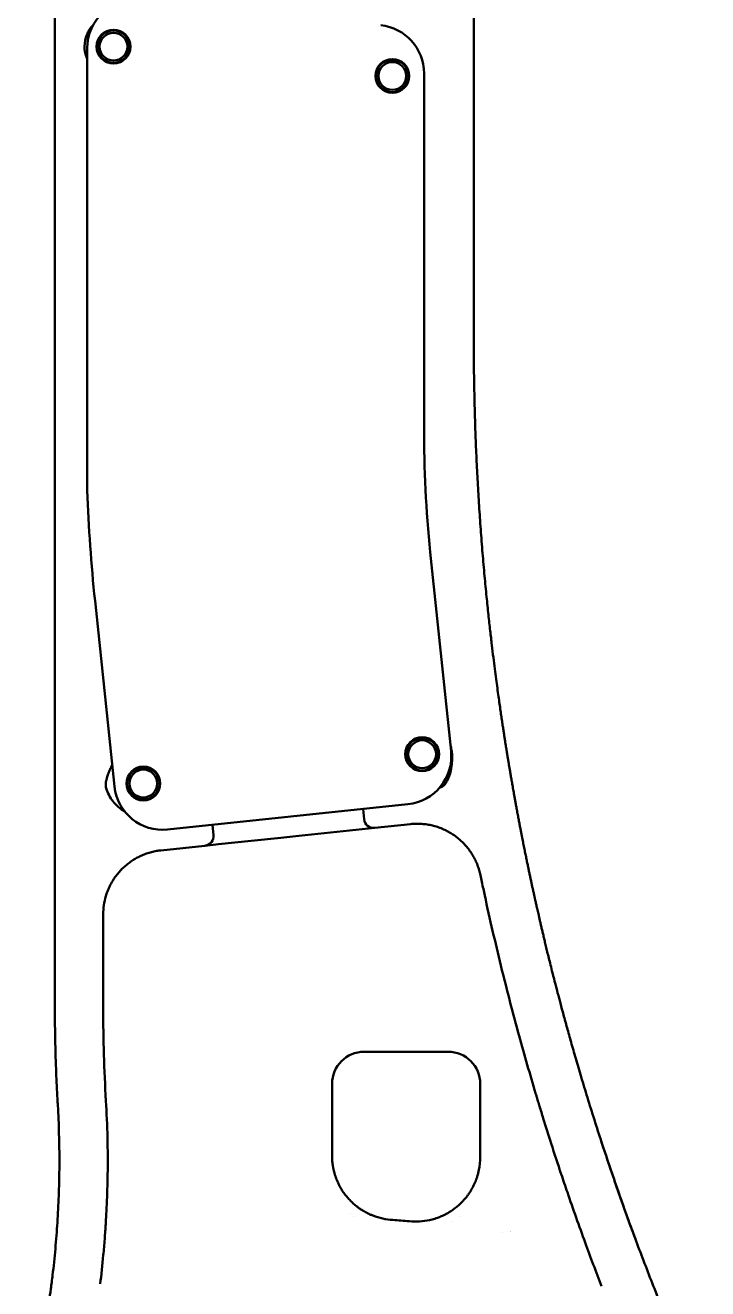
# Model space of a CAD drawing. Header units: millimetres. Extents: x 0 to 8400, y 0 to 5940.
# Drawn here: x 3640.1 to 3851.9, y 2755.7 to 3147.7 of the extents above; entities that cross this region are included whole.
import ezdxf

# ---------------------------------------------------------------- set-up
doc = ezdxf.new("R2010")
doc.units = ezdxf.units.MM
doc.header["$LTSCALE"] = 20
doc.layers.add('可見 (ISO)', color=7, linetype='Continuous', lineweight=50)

msp = doc.modelspace()

# ---------------------------------------------------------------- linework, layer by layer
at = {"layer": '可見 (ISO)'}
for p, q in [((3649.28, 3130.43), (3649.28, 3155.72)), ((3659.32, 3140.65), (3659.32, 3003.36)), ((3763.84, 3132.82), (3763.84, 3023.02)), ((3649.28, 3105.98), (3649.28, 3130.16)), ((3765.72, 2984.3), (3772.21, 2922.53)), ((3661.73, 2969.15), (3667.79, 2911.55)), ((3649.28, 2931.5), (3649.28, 2950.54)), ((3649.28, 2878.44), (3649.28, 2913.27)), ((3758.86, 2906.04), (3684.27, 2898.2)), ((3745.25, 2901.41), (3744.92, 2904.57)), ((3698.18, 2899.66), (3698.51, 2896.49)), ((3724.97, 2896.26), (3748.55, 2898.74)), ((3759.67, 2899.91), (3748.55, 2898.74)), ((3695.84, 2893.2), (3682.19, 2891.76)), ((3695.84, 2893.2), (3700.05, 2893.64)), ((3710.15, 2894.7), (3700.05, 2893.64)), ((3710.15, 2894.7), (3719.35, 2895.67)), ((3724.97, 2896.26), (3719.35, 2895.67)), ((3649.28, 2842.65), (3649.28, 2878.44)), ((3664.28, 2842.65), (3664.28, 2871.87)), ((3745.28, 2829.28), (3771.28, 2829.28)), ((3735.28, 2797.05), (3735.28, 2819.28)), ((3781.28, 2819.28), (3781.28, 2796.58))]:
    msp.add_line(p, q, dxfattribs=at)
for centre, radius in [((3667.47, 3141.11), 5.25), ((3667.47, 3141.11), 5), ((3667.47, 3141.11), 4.31), ((3754, 3132.02), 5.25), ((3754, 3132.02), 5), ((3754, 3132.02), 4.31), ((3763.26, 2921.58), 5.25), ((3763.26, 2921.58), 5), ((3763.26, 2921.58), 4.31), ((3676.74, 2912.49), 5.25), ((3676.74, 2912.49), 5), ((3676.74, 2912.49), 4.31)]:
    msp.add_circle(centre, radius, dxfattribs=at)
for centre, radius, start, end in [((3674.32, 3140.65), 15, 84, 180), ((3748.84, 3132.82), 15, 0, 84), ((3667.47, 3141.11), 9, 180.5631, 199.2701), ((4163.84, 3023.02), 400, 180, 185.5554), ((4158.99, 3021.42), 500, 182.0699, 186), ((3757.29, 2920.96), 15, 276, 6), ((3682.7, 2913.12), 15, 186, 276), ((3763.28, 2923.75), 13.69, 293.0725, 297.4686), ((3748.23, 2901.72), 3, 186, 231), ((3748.23, 2901.72), 3, 231, 276), ((3695.52, 2896.18), 3, 276, 321), ((3695.52, 2896.18), 3, 321, 6), ((3745.28, 2819.28), 10, 90, 180), ((3771.28, 2819.28), 10, 0, 90), ((3755.28, 2797.05), 20, 180, 185.2732), ((3761.28, 2796.58), 20, 348.6222, 0), ((3746.63, 2669.97), 109.29, 92.90793535411002, 92.90794340859476), ((3747.94, 2642.65), 135.65, 92.57606872842692, 92.57607316476488), ((3755.28, 2797.05), 20, 248.6495, 266.7242), ((3747.28, 2657.28), 120, 84.2608, 86.7242), ((3761.28, 2796.58), 20, 264.2608, 282.3355), ((3746.84, 2655.19), 124.14, 78.07692843369297, 78.07693582758957), ((3746.97, 2655.93), 125.39, 77.16388015857812, 77.16390663932809), ((3746.9, 2656.21), 124.13, 70.57048779385396, 70.57051864805676), ((3747.35, 2657.46), 123.81, 69.58308179102224, 69.58311339218265)]:
    msp.add_arc(centre, radius, start, end, dxfattribs=at)
for centre, major_axis, ratio, start_param, end_param in [((3670.84, 3142.97), (11.47, 5.74), 0.806992, 2.758137, 2.766449), ((3667.01, 3136.84), (-17.52, -7.5), 0.366672, 6.127535, 6.127541), ((3756.17, 3134.19), (23.1, -3.85), 0.154048, 0.025664, 0.025667), ((3684.28, 2871.87), (2.5, 19.84), 0.999991, 1.407704, 1.696312), ((4171.31, 2843.3), (506.82, 14.92), 0.978023, 3.112804, 3.170491), ((3305.38, 2795.49), (345.29, 0.04), 0.932017, 6.283074, 6.338053)]:
    msp.add_ellipse(centre, major_axis=major_axis, ratio=ratio, start_param=start_param, end_param=end_param, dxfattribs=at)
for points, knots in [([(3779.28, 3175.84), (3779.28, 3175.7), (3779.28, 3175.57), (3779.28, 3175.43), (3779.28, 3175.29), (3779.28, 3175.15), (3779.28, 3175.01), (3779.28, 3174.87), (3779.28, 3174.73), (3779.28, 3174.58), (3779.28, 3174.46), (3779.28, 3174.34), (3779.28, 3174.22), (3779.28, 3174.19), (3779.28, 3174.17), (3779.28, 3174.14), (3779.28, 3173.99), (3779.28, 3173.84), (3779.28, 3173.69), (3779.28, 3173.54), (3779.28, 3173.39), (3779.28, 3173.23), (3779.28, 3173.08), (3779.28, 3172.92), (3779.28, 3172.76), (3779.28, 3172.69), (3779.28, 3172.62), (3779.28, 3172.54), (3779.28, 3172.52), (3779.28, 3172.51), (3779.28, 3172.49), (3779.28, 3172.42), (3779.28, 3172.35), (3779.28, 3172.28), (3779.28, 3172.11), (3779.28, 3171.95), (3779.28, 3171.78), (3779.28, 3171.61), (3779.28, 3171.45), (3779.28, 3171.28), (3779.28, 3171.1), (3779.28, 3170.93), (3779.28, 3170.76), (3779.28, 3170.58), (3779.28, 3170.4), (3779.28, 3170.23), (3779.28, 3170.05), (3779.28, 3169.87), (3779.28, 3169.68), (3779.28, 3169.5), (3779.28, 3169.31), (3779.28, 3169.13), (3779.28, 3168.94), (3779.28, 3168.75), (3779.28, 3168.56), (3779.28, 3168.55), (3779.28, 3168.53), (3779.28, 3168.52), (3779.28, 3168.51), (3779.28, 3168.5), (3779.28, 3168.48), (3779.28, 3168.32), (3779.28, 3168.15), (3779.28, 3167.98), (3779.28, 3167.78), (3779.28, 3167.58), (3779.28, 3167.38), (3779.28, 3167.18), (3779.28, 3166.97), (3779.28, 3166.77), (3779.28, 3166.56), (3779.28, 3166.35), (3779.28, 3166.14), (3779.28, 3165.93), (3779.28, 3165.72), (3779.28, 3165.5), (3779.28, 3165.28), (3779.28, 3165.06), (3779.28, 3164.84), (3779.28, 3164.62), (3779.28, 3164.39), (3779.28, 3164.16), (3779.28, 3163.93), (3779.28, 3163.7), (3779.28, 3163.47), (3779.28, 3163.23), (3779.28, 3162.99), (3779.28, 3162.75), (3779.28, 3162.51), (3779.28, 3162.26), (3779.28, 3162.01), (3779.28, 3161.76), (3779.28, 3161.51), (3779.28, 3161.25), (3779.28, 3160.99), (3779.28, 3160.73), (3779.28, 3160.47), (3779.28, 3160.2), (3779.28, 3159.93), (3779.28, 3159.66), (3779.28, 3159.38), (3779.28, 3159.1), (3779.28, 3158.82), (3779.28, 3158.53), (3779.28, 3158.24), (3779.28, 3157.94), (3779.28, 3157.87), (3779.28, 3157.8), (3779.28, 3157.73), (3779.28, 3157.72), (3779.28, 3157.72), (3779.28, 3157.71), (3779.28, 3157.48), (3779.28, 3157.26), (3779.28, 3157.03), (3779.28, 3156.71), (3779.28, 3156.4), (3779.28, 3156.08), (3779.28, 3155.74), (3779.28, 3155.41), (3779.28, 3155.07), (3779.28, 3154.78), (3779.28, 3154.48), (3779.28, 3154.18), (3779.28, 3154.15), (3779.28, 3154.11), (3779.28, 3154.07), (3779.28, 3154.05), (3779.28, 3154.02), (3779.28, 3154), (3779.28, 3153.63), (3779.28, 3153.25), (3779.28, 3152.86), (3779.28, 3152.45), (3779.28, 3152.04), (3779.28, 3151.62), (3779.28, 3151.16), (3779.28, 3150.7), (3779.28, 3150.23), (3779.28, 3150.14), (3779.28, 3150.05), (3779.28, 3149.95), (3779.28, 3149.94), (3779.28, 3149.93), (3779.28, 3149.92), (3779.28, 3149.53), (3779.28, 3149.11), (3779.28, 3148.68), (3779.28, 3148.18), (3779.28, 3147.67), (3779.28, 3147.12), (3779.28, 3146.68), (3779.28, 3146.21), (3779.28, 3145.73), (3779.28, 3145.71), (3779.28, 3145.7), (3779.28, 3145.68), (3779.28, 3145.67), (3779.28, 3145.67), (3779.28, 3145.66), (3779.28, 3145.46), (3779.28, 3145.08), (3779.28, 3144.5), (3779.28, 3144.28), (3779.28, 3144.03), (3779.28, 3143.75), (3779.28, 3143.75), (3779.28, 3143.74), (3779.28, 3143.74), (3779.28, 3143.62), (3779.28, 3143.51), (3779.28, 3143.39), (3779.28, 3143.02), (3779.28, 3142.68), (3779.28, 3142.38), (3779.28, 3142.21), (3779.28, 3142.06), (3779.28, 3141.91), (3779.28, 3141.91), (3779.28, 3141.91), (3779.28, 3141.9), (3779.28, 3141.75), (3779.28, 3141.59), (3779.28, 3141.44), (3779.28, 3141.14), (3779.28, 3140.85), (3779.28, 3140.57), (3779.28, 3140.28), (3779.28, 3140.01), (3779.28, 3139.74), (3779.28, 3139.47), (3779.28, 3139.21), (3779.28, 3138.96), (3779.28, 3138.81), (3779.28, 3138.67), (3779.28, 3138.53), (3779.28, 3138.52), (3779.28, 3138.5), (3779.28, 3138.49), (3779.28, 3138.4), (3779.28, 3138.31), (3779.28, 3138.22), (3779.28, 3137.98), (3779.28, 3137.74), (3779.28, 3137.51), (3779.28, 3137.28), (3779.28, 3137.05), (3779.28, 3136.83), (3779.28, 3136.6), (3779.28, 3136.38), (3779.28, 3136.17), (3779.28, 3136.04), (3779.28, 3135.92), (3779.28, 3135.8), (3779.28, 3135.71), (3779.28, 3135.62), (3779.28, 3135.53), (3779.28, 3135.5), (3779.28, 3135.47), (3779.28, 3135.44), (3779.28, 3135.26), (3779.28, 3135.09), (3779.28, 3134.91), (3779.28, 3134.71), (3779.28, 3134.51), (3779.28, 3134.31), (3779.28, 3134.11), (3779.28, 3133.91), (3779.28, 3133.72), (3779.28, 3133.53), (3779.28, 3133.34), (3779.28, 3133.15), (3779.28, 3133.05), (3779.28, 3132.95), (3779.28, 3132.85), (3779.28, 3132.82), (3779.28, 3132.79), (3779.28, 3132.77), (3779.28, 3132.71), (3779.28, 3132.64), (3779.28, 3132.58), (3779.28, 3132.4), (3779.28, 3132.21), (3779.28, 3132.03), (3779.28, 3131.85), (3779.28, 3131.67), (3779.28, 3131.49), (3779.28, 3131.31), (3779.28, 3131.13), (3779.28, 3130.96), (3779.28, 3130.78), (3779.28, 3130.61), (3779.28, 3130.43)], [0, 0, 0, 0, 0.0161131, 0.0161131, 0.0161131, 0.032359, 0.032359, 0.032359, 0.0487282, 0.0487282, 0.0487282, 0.0625, 0.0625, 0.0625, 0.0652207, 0.0652207, 0.0652207, 0.0818337, 0.0818337, 0.0818337, 0.0985664, 0.0985664, 0.0985664, 0.1154179, 0.1154179, 0.1154179, 0.1230469, 0.1230469, 0.1230469, 0.125, 0.125, 0.125, 0.1319241, 0.1319241, 0.1319241, 0.1479742, 0.1479742, 0.1479742, 0.1641852, 0.1641852, 0.1641852, 0.1805595, 0.1805595, 0.1805595, 0.1970999, 0.1970999, 0.1970999, 0.2138093, 0.2138093, 0.2138093, 0.2306914, 0.2306914, 0.2306914, 0.2477505, 0.2477505, 0.2477505, 0.2490234, 0.2490234, 0.2490234, 0.25, 0.25, 0.25, 0.2628264, 0.2628264, 0.2628264, 0.2777587, 0.2777587, 0.2777587, 0.2928837, 0.2928837, 0.2928837, 0.3082119, 0.3082119, 0.3082119, 0.3237552, 0.3237552, 0.3237552, 0.3395268, 0.3395268, 0.3395268, 0.3555411, 0.3555411, 0.3555411, 0.3718148, 0.3718148, 0.3718148, 0.3883663, 0.3883663, 0.3883663, 0.4052173, 0.4052173, 0.4052173, 0.4223925, 0.4223925, 0.4223925, 0.4399215, 0.4399215, 0.4399215, 0.4578395, 0.4578395, 0.4578395, 0.4761894, 0.4761894, 0.4761894, 0.4950247, 0.4950247, 0.4950247, 0.4995117, 0.4995117, 0.4995117, 0.5, 0.5, 0.5, 0.5120028, 0.5120028, 0.5120028, 0.5285985, 0.5285985, 0.5285985, 0.5457337, 0.5457337, 0.5457337, 0.5605469, 0.5605469, 0.5605469, 0.5625, 0.5625, 0.5625, 0.5635193, 0.5635193, 0.5635193, 0.5815054, 0.5815054, 0.5815054, 0.6003677, 0.6003677, 0.6003677, 0.6206206, 0.6206206, 0.6206206, 0.6245117, 0.6245117, 0.6245117, 0.625, 0.625, 0.625, 0.6451854, 0.6451854, 0.6451854, 0.6680031, 0.6680031, 0.6680031, 0.6867085, 0.6867085, 0.6867085, 0.687439, 0.687439, 0.687439, 0.6877916, 0.6877916, 0.6877916, 0.7100092, 0.7100092, 0.7100092, 0.7186279, 0.7186279, 0.7186279, 0.71875, 0.71875, 0.71875, 0.7238188, 0.7238188, 0.7238188, 0.7405856, 0.7405856, 0.7405856, 0.7497559, 0.7497559, 0.7497559, 0.75, 0.75, 0.75, 0.7574289, 0.7574289, 0.7574289, 0.7722587, 0.7722587, 0.7722587, 0.7872157, 0.7872157, 0.7872157, 0.8024986, 0.8024986, 0.8024986, 0.8115234, 0.8115234, 0.8115234, 0.8125, 0.8125, 0.8125, 0.8176281, 0.8176281, 0.8176281, 0.8316096, 0.8316096, 0.8316096, 0.8454702, 0.8454702, 0.8454702, 0.8592729, 0.8592729, 0.8592729, 0.8671875, 0.8671875, 0.8671875, 0.8730635, 0.8730635, 0.8730635, 0.875, 0.875, 0.875, 0.8870214, 0.8870214, 0.8870214, 0.9008663, 0.9008663, 0.9008663, 0.9146189, 0.9146189, 0.9146189, 0.9283109, 0.9283109, 0.9283109, 0.9355469, 0.9355469, 0.9355469, 0.9375, 0.9375, 0.9375, 0.9422868, 0.9422868, 0.9422868, 0.9568349, 0.9568349, 0.9568349, 0.9712923, 0.9712923, 0.9712923, 0.9856765, 0.9856765, 0.9856765, 1, 1, 1, 1]), ([(3661.07, 3147.69), (3660.65, 3147.28), (3660.28, 3146.82), (3659.66, 3145.84), (3659.4, 3145.32), (3658.76, 3143.71), (3658.47, 3142.44), (3658.47, 3141.11)], [0.000001, 0.000001, 0.000001, 0.000001, 0.1782935, 0.1782935, 0.3493188, 0.3493188, 0.6992831, 0.6992831, 0.6992831, 0.6992831]), ([(3779.28, 3130.38), (3779.28, 3130.26), (3779.28, 3130.13), (3779.28, 3129.97), (3779.28, 3129.93), (3779.28, 3129.85), (3779.28, 3129.83), (3779.28, 3129.8)], [0.00309888, 0.00309888, 0.00309888, 0.00309888, 0.0242703, 0.0242703, 0.03125, 0.03125, 0.03608895, 0.03608895, 0.03608895, 0.03608895]), ([(3779.28, 3129.8), (3779.28, 3127.99), (3779.28, 3126.16), (3779.28, 3121.13), (3779.28, 3117.92), (3779.28, 3105.08), (3779.28, 3095.45), (3779.28, 3073.86), (3779.28, 3061.91), (3779.28, 3049.96)], [0, 0, 0, 0, 0.545647, 0.545647, 1.508787, 1.508787, 4.398208, 4.398208, 7.984072, 7.984072, 7.984072, 7.984072]), ([(3649.28, 2950.54), (3649.28, 2967.44), (3649.28, 2984.34), (3649.28, 3036.15), (3649.28, 3071.07), (3649.28, 3105.98)], [0, 0, 0, 0, 5.070628, 5.070628, 15.544407, 15.544407, 15.544407, 15.544407]), ([(3790.42, 2916.92), (3790.39, 2917.09), (3790.33, 2917.43), (3790.24, 2917.96), (3790.15, 2918.5), (3790.06, 2919.05), (3789.97, 2919.62), (3789.87, 2920.21), (3789.77, 2920.82), (3789.67, 2921.45), (3789.56, 2922.12), (3789.45, 2922.82), (3789.33, 2923.56), (3789.2, 2924.35), (3789.06, 2925.22), (3788.91, 2926.17), (3788.75, 2927.25), (3788.56, 2928.48), (3788.34, 2929.89), (3788.1, 2931.47), (3787.84, 2933.21), (3787.56, 2935.14), (3787.26, 2937.25), (3786.93, 2939.58), (3786.58, 2942.15), (3786.19, 2945), (3785.78, 2948.16), (3785.34, 2951.68), (3784.86, 2955.62), (3784.34, 2960.04), (3783.79, 2965.03), (3783.21, 2970.7), (3782.59, 2977.1), (3781.99, 2984.06), (3781.42, 2991.32), (3780.92, 2998.64), (3780.48, 3005.96), (3780.11, 3013.29), (3779.81, 3020.62), (3779.57, 3027.95), (3779.4, 3035.29), (3779.3, 3042.62), (3779.28, 3047.51), (3779.28, 3049.96)], [0, 0, 0, 0, 0.0042697, 0.0085824, 0.0129456, 0.0173745, 0.0218898, 0.0265118, 0.0312652, 0.036179, 0.0412883, 0.0466369, 0.0522812, 0.0582974, 0.064793, 0.0719349, 0.080001, 0.0892738, 0.0998846, 0.1118357, 0.1250108, 0.1394665, 0.1553525, 0.1728446, 0.1921474, 0.2135004, 0.2371871, 0.263546, 0.292987, 0.3260087, 0.3632349, 0.4053993, 0.4536666, 0.5071509, 0.5619106, 0.6166719, 0.6714331, 0.7261943, 0.7809555, 0.8357167, 0.8904779, 0.9452393, 1, 1, 1, 1]), ([(3772.56, 2921.26), (3772.54, 2921.54), (3772.52, 2921.81), (3772.46, 2922.35), (3772.43, 2922.6), (3772.34, 2923.11), (3772.28, 2923.37), (3772.16, 2923.88), (3772.09, 2924.13), (3772.01, 2924.39)], [0.000001, 0.000001, 0.000001, 0.000001, 0.0830458, 0.0830458, 0.1608147, 0.1608147, 0.2388426, 0.2388426, 0.3183216, 0.3183216, 0.3183216, 0.3183216]), ([(3772.14, 2916.6), (3772.3, 2917.36), (3772.43, 2918.15), (3772.57, 2919.7), (3772.6, 2920.48), (3772.56, 2921.26)], [0.000001, 0.000001, 0.000001, 0.000001, 0.2329317, 0.2329317, 0.4653164, 0.4653164, 0.4653164, 0.4653164]), ([(3667.08, 2918.31), (3666.95, 2918.07), (3666.83, 2917.84), (3666.61, 2917.38), (3666.5, 2917.15), (3666.28, 2916.64), (3666.15, 2916.34), (3665.88, 2915.65), (3665.74, 2915.24), (3665.49, 2914.46), (3665.37, 2914.08), (3665.27, 2913.69)], [0.000001, 0.000001, 0.000001, 0.000001, 0.0792719, 0.0792719, 0.1533004, 0.1533004, 0.2476489, 0.2476489, 0.376005, 0.376005, 0.4946672, 0.4946672, 0.4946672, 0.4946672]), ([(3769.6, 2911.6), (3769.67, 2911.64), (3769.74, 2911.69), (3769.89, 2911.79), (3769.96, 2911.85), (3770.42, 2912.28), (3770.76, 2912.86), (3771.43, 2914.16), (3771.84, 2915.26), (3772.14, 2916.6)], [0.000001, 0.000001, 0.000001, 0.000001, 0.0256125, 0.0256125, 0.0540237, 0.0540237, 0.2150942, 0.2150942, 0.4929189, 0.4929189, 0.4929189, 0.4929189]), ([(3797.72, 2879.17), (3797.69, 2879.34), (3797.61, 2879.67), (3797.5, 2880.17), (3797.39, 2880.69), (3797.28, 2881.22), (3797.16, 2881.76), (3797.04, 2882.31), (3796.92, 2882.88), (3796.8, 2883.46), (3796.67, 2884.05), (3796.54, 2884.66), (3796.41, 2885.28), (3796.28, 2885.92), (3796.14, 2886.57), (3796, 2887.25), (3795.86, 2887.94), (3795.71, 2888.65), (3795.56, 2889.39), (3795.4, 2890.15), (3795.24, 2890.93), (3795.08, 2891.74), (3794.91, 2892.58), (3794.74, 2893.46), (3794.55, 2894.38), (3794.36, 2895.34), (3794.16, 2896.36), (3793.95, 2897.44), (3793.73, 2898.6), (3793.49, 2899.86), (3793.22, 2901.27), (3792.93, 2902.8), (3792.64, 2904.34), (3792.38, 2905.78), (3792.15, 2907.05), (3791.94, 2908.19), (3791.76, 2909.23), (3791.58, 2910.18), (3791.43, 2911.08), (3791.28, 2911.92), (3791.14, 2912.73), (3791.01, 2913.49), (3790.88, 2914.22), (3790.76, 2914.93), (3790.64, 2915.61), (3790.53, 2916.27), (3790.46, 2916.7), (3790.42, 2916.92)], [0, 0, 0, 0, 0.011879, 0.02398, 0.036314, 0.048898, 0.061749, 0.074886, 0.088327, 0.102093, 0.11621, 0.130701, 0.145594, 0.160921, 0.176714, 0.193012, 0.209856, 0.227293, 0.245375, 0.264163, 0.283726, 0.304147, 0.32552, 0.347963, 0.371618, 0.396666, 0.423343, 0.45197, 0.483001, 0.51716, 0.555517, 0.599357, 0.644712, 0.685539, 0.721282, 0.753552, 0.783041, 0.810337, 0.835835, 0.859832, 0.882549, 0.904172, 0.924844, 0.944668, 0.963744, 0.982165, 1, 1, 1, 1]), ([(3665.27, 2913.69), (3665.21, 2913.45), (3665.15, 2913.19), (3665.07, 2912.73), (3665.04, 2912.51), (3665.04, 2912.29)], [0.000001, 0.000001, 0.000001, 0.000001, 0.0757044, 0.0757044, 0.1405275, 0.1405275, 0.1405275, 0.1405275]), ([(3665.04, 2912.29), (3665.03, 2912.08), (3665.04, 2911.88), (3665.09, 2911.45), (3665.14, 2911.23), (3665.2, 2911.02)], [0.000001, 0.000001, 0.000001, 0.000001, 0.0632993, 0.0632993, 0.1303135, 0.1303135, 0.1303135, 0.1303135]), ([(3665.2, 2911.02), (3665.64, 2909.53), (3666.37, 2908.14), (3668.31, 2905.71), (3669.5, 2904.69), (3670.85, 2903.93)], [0.0000019, 0.0000019, 0.0000019, 0.0000019, 0.4657521, 0.4657521, 0.9314707, 0.9314707, 0.9314707, 0.9314707]), ([(3759.67, 2899.91), (3760.15, 2899.96), (3761.19, 2900.03), (3762.77, 2900.01), (3764.41, 2899.86), (3766.03, 2899.58), (3767.62, 2899.16), (3769.17, 2898.61), (3770.67, 2897.94), (3772.12, 2897.15), (3773.49, 2896.24), (3774.79, 2895.22), (3776, 2894.09), (3777.11, 2892.87), (3778.12, 2891.55), (3779.02, 2890.16), (3779.8, 2888.7), (3780.46, 2887.16), (3780.98, 2885.62), (3781.23, 2884.59), (3781.34, 2884.09)], [0, 0, 0, 0, 0.049142, 0.103979, 0.159, 0.214086, 0.269154, 0.32427, 0.379521, 0.43491, 0.490428, 0.546134, 0.602092, 0.658301, 0.714789, 0.771651, 0.829, 0.886965, 0.945673, 1, 1, 1, 1]), ([(3665.11, 2877.56), (3665.24, 2878.03), (3665.57, 2878.99), (3666.18, 2880.43), (3666.93, 2881.86), (3667.78, 2883.22), (3668.74, 2884.5), (3669.8, 2885.7), (3670.94, 2886.8), (3672.17, 2887.81), (3673.47, 2888.72), (3674.83, 2889.52), (3676.26, 2890.22), (3677.74, 2890.79), (3679.25, 2891.25), (3680.74, 2891.58), (3681.72, 2891.71), (3682.19, 2891.76)], [0, 0, 0, 0, 0.06464, 0.136127, 0.206483, 0.275843, 0.344423, 0.412365, 0.479734, 0.546603, 0.613041, 0.679149, 0.745082, 0.810921, 0.876557, 0.94185, 1, 1, 1, 1]), ([(3782.67, 2877.78), (3782.53, 2878.45), (3782.39, 2879.12), (3782.09, 2880.52), (3781.93, 2881.26), (3781.63, 2882.7), (3781.48, 2883.39), (3781.34, 2884.09)], [0, 0, 0, 0, 0.320362, 0.320362, 0.672595, 0.672595, 1, 1, 1, 1]), ([(3818.95, 2756.5), (3817.22, 2760.96), (3815.52, 2765.48), (3813.85, 2770.06), (3811.97, 2775.2), (3810.13, 2780.4), (3808.32, 2785.68), (3807.68, 2787.53), (3807.05, 2789.39), (3806.43, 2791.25), (3805.37, 2794.42), (3804.32, 2797.62), (3803.28, 2800.85), (3802.46, 2803.41), (3801.65, 2805.98), (3800.85, 2808.57), (3800.44, 2809.87), (3800.04, 2811.17), (3799.65, 2812.47), (3799.63, 2812.53), (3799.61, 2812.59), (3799.59, 2812.65), (3799.41, 2813.24), (3799.23, 2813.84), (3799.05, 2814.43), (3798.96, 2814.76), (3798.86, 2815.08), (3798.76, 2815.41), (3798.67, 2815.72), (3798.57, 2816.03), (3798.48, 2816.33), (3798.48, 2816.35), (3798.47, 2816.38), (3798.46, 2816.4), (3796.72, 2822.23), (3795.01, 2828.18), (3793.35, 2834.24), (3791.4, 2841.34), (3789.51, 2848.6), (3787.69, 2856.01), (3785.95, 2863.12), (3784.27, 2870.38), (3782.67, 2877.78)], [0, 0, 0, 0, 0.1178054, 0.1178054, 0.1178054, 0.25, 0.25, 0.25, 0.2962805, 0.2962805, 0.2962805, 0.375, 0.375, 0.375, 0.4375, 0.4375, 0.4375, 0.46875, 0.46875, 0.46875, 0.4701813, 0.4701813, 0.4701813, 0.484375, 0.484375, 0.484375, 0.4921875, 0.4921875, 0.4921875, 0.4995117, 0.4995117, 0.4995117, 0.5, 0.5, 0.5, 0.651746, 0.651746, 0.651746, 0.82942, 0.82942, 0.82942, 1, 1, 1, 1]), ([(3851.88, 2716.95), (3851.66, 2717.43), (3850.42, 2720.15), (3848.18, 2725.12), (3845.21, 2731.9), (3842.3, 2738.7), (3839.45, 2745.53), (3836.67, 2752.39), (3833.95, 2759.28), (3831.29, 2766.19), (3828.69, 2773.13), (3826.16, 2780.09), (3823.69, 2787.08), (3821.29, 2794.09), (3818.95, 2801.12), (3816.7, 2808.12), (3814.58, 2814.91), (3812.66, 2821.25), (3810.97, 2826.98), (3809.52, 2832.07), (3808.26, 2836.58), (3807.16, 2840.59), (3806.19, 2844.2), (3805.33, 2847.47), (3804.56, 2850.43), (3803.87, 2853.11), (3803.26, 2855.54), (3802.71, 2857.75), (3802.22, 2859.74), (3801.78, 2861.54), (3801.39, 2863.18), (3801.03, 2864.68), (3800.71, 2866.04), (3800.41, 2867.31), (3800.13, 2868.48), (3799.88, 2869.59), (3799.64, 2870.62), (3799.42, 2871.59), (3799.21, 2872.48), (3799.03, 2873.3), (3798.86, 2874.04), (3798.71, 2874.73), (3798.57, 2875.35), (3798.44, 2875.93), (3798.32, 2876.47), (3798.2, 2876.99), (3798.09, 2877.5), (3797.98, 2878.01), (3797.86, 2878.54), (3797.77, 2878.93), (3797.73, 2879.15), (3797.72, 2879.17)], [0, 0, 0, 0, 0.009122, 0.05212, 0.095147, 0.138202, 0.181286, 0.224398, 0.267536, 0.310702, 0.353893, 0.39711, 0.440352, 0.483622, 0.526904, 0.570211, 0.612486, 0.651556, 0.686444, 0.717207, 0.744368, 0.768589, 0.790342, 0.809979, 0.827831, 0.844035, 0.858675, 0.871902, 0.883869, 0.894711, 0.90455, 0.913506, 0.921701, 0.929256, 0.936292, 0.94292, 0.949157, 0.95497, 0.96033, 0.965229, 0.969705, 0.9738, 0.977553, 0.981005, 0.984217, 0.987265, 0.990229, 0.993199, 0.996277, 0.999568, 1, 1, 1, 1]), ([(3650.15, 2813.17), (3650.12, 2813.7), (3650.09, 2814.25), (3650.05, 2814.82), (3649.96, 2816.5), (3649.87, 2818.36), (3649.77, 2820.41), (3649.7, 2821.98), (3649.64, 2823.66), (3649.58, 2825.45), (3649.57, 2825.63), (3649.56, 2825.82), (3649.56, 2826.01), (3649.5, 2827.77), (3649.45, 2829.63), (3649.4, 2831.6), (3649.36, 2833.39), (3649.33, 2835.25), (3649.31, 2837.2), (3649.29, 2838.95), (3649.28, 2840.77), (3649.28, 2842.65)], [0, 0, 0, 0, 0.0805006, 0.0805006, 0.0805006, 0.3179704, 0.3179704, 0.3179704, 0.5, 0.5, 0.5, 0.518768, 0.518768, 0.518768, 0.6959656, 0.6959656, 0.6959656, 0.8563317, 0.8563317, 0.8563317, 1, 1, 1, 1]), ([(3818.91, 2801.28), (3821.38, 2793.73), (3823.98, 2786.18), (3827.52, 2776.35), (3828.47, 2773.74), (3829.42, 2771.18)], [0, 0, 0, 0, 2.380888, 2.380888, 3.256236, 3.256236, 3.256236, 3.256236]), ([(3650.67, 2795.49), (3650.67, 2794.59), (3650.66, 2792.32), (3650.6, 2788.68), (3650.48, 2784.56), (3650.3, 2780.45), (3650.07, 2776.33), (3649.78, 2772.23), (3649.43, 2768.12), (3649.03, 2764.02), (3648.56, 2759.88), (3648.21, 2757.1), (3648.02, 2755.68), (3647.84, 2754.38), (3647.47, 2751.72), (3646.85, 2747.71), (3646.17, 2743.65), (3645.44, 2739.64), (3644.68, 2735.77), (3643.92, 2732.16), (3643.19, 2728.87), (3642.49, 2725.89), (3641.89, 2723.42), (3641.47, 2721.74), (3641.26, 2720.95), (3641.03, 2720.04), (3640.84, 2719.33), (3640.48, 2717.98), (3640.29, 2717.27), (3640.1, 2716.56), (3640.08, 2716.49)], [0.1814518, 0.1814518, 0.1814518, 0.1814518, 0.2090177, 0.251274, 0.2935261, 0.3357716, 0.378009, 0.4202361, 0.4624503, 0.5046505, 0.546836, 0.5907259, 0.5907259, 0.5907259, 0.6311357, 0.6732301, 0.7153326, 0.7575953, 0.7984408, 0.8362447, 0.8707984, 0.9020061, 0.9299535, 0.9488407, 0.9550062, 0.9550062, 0.9775518, 0.9775518, 0.9978749, 1, 1, 1, 1]), ([(3737.49, 2787.92), (3737.37, 2788.14), (3737.26, 2788.37), (3737.16, 2788.58), (3737.12, 2788.67), (3737.08, 2788.76), (3737.04, 2788.84), (3736.97, 2788.99), (3736.91, 2789.14), (3736.85, 2789.28), (3736.83, 2789.33), (3736.81, 2789.37), (3736.8, 2789.42), (3736.78, 2789.44), (3736.77, 2789.47), (3736.76, 2789.49), (3736.75, 2789.53), (3736.74, 2789.56), (3736.72, 2789.6), (3736.72, 2789.61), (3736.71, 2789.63), (3736.7, 2789.65), (3736.7, 2789.65), (3736.7, 2789.66), (3736.69, 2789.67), (3736.69, 2789.68), (3736.69, 2789.69), (3736.68, 2789.7), (3736.61, 2789.89), (3736.54, 2790.07), (3736.47, 2790.26), (3736.37, 2790.54), (3736.28, 2790.81), (3736.19, 2791.08), (3736.19, 2791.09), (3736.19, 2791.1), (3736.18, 2791.11), (3736.16, 2791.18), (3736.14, 2791.24), (3736.12, 2791.3), (3736.11, 2791.34), (3736.1, 2791.38), (3736.09, 2791.42), (3736.08, 2791.45), (3736.07, 2791.49), (3736.06, 2791.53), (3736.02, 2791.67), (3735.98, 2791.82), (3735.94, 2791.96), (3735.86, 2792.25), (3735.79, 2792.53), (3735.73, 2792.82), (3735.73, 2792.85), (3735.72, 2792.88), (3735.71, 2792.91), (3735.68, 2793.06), (3735.65, 2793.21), (3735.62, 2793.37), (3735.6, 2793.47), (3735.59, 2793.57), (3735.57, 2793.67), (3735.52, 2793.96), (3735.48, 2794.24), (3735.44, 2794.53), (3735.41, 2794.76), (3735.39, 2794.99), (3735.36, 2795.22)], [0, 0, 0, 0, 0.08917, 0.08917, 0.08917, 0.125, 0.125, 0.125, 0.1875, 0.1875, 0.1875, 0.207211, 0.207211, 0.207211, 0.21875, 0.21875, 0.21875, 0.234375, 0.234375, 0.234375, 0.242187, 0.242187, 0.242187, 0.246094, 0.246094, 0.246094, 0.25, 0.25, 0.25, 0.325788, 0.325788, 0.325788, 0.4375, 0.4375, 0.4375, 0.441788, 0.441788, 0.441788, 0.46875, 0.46875, 0.46875, 0.484375, 0.484375, 0.484375, 0.5, 0.5, 0.5, 0.558996, 0.558996, 0.558996, 0.674799, 0.674799, 0.674799, 0.6875, 0.6875, 0.6875, 0.75, 0.75, 0.75, 0.791451, 0.791451, 0.791451, 0.907334, 0.907334, 0.907334, 1, 1, 1, 1]), ([(3665.64, 2791.15), (3665.61, 2788.64), (3665.55, 2786.36), (3665.47, 2784.3), (3665.36, 2781.1), (3665.22, 2778.44), (3665.09, 2776.31), (3665.09, 2776.31), (3665.09, 2776.3), (3665.09, 2776.3), (3665.08, 2776.25), (3665.08, 2776.2), (3665.08, 2776.15), (3665.07, 2776.09), (3665.07, 2776.03), (3665.07, 2775.98), (3665.06, 2775.87), (3665.05, 2775.76), (3665.05, 2775.65), (3665.03, 2775.43), (3665.02, 2775.21), (3665, 2774.99), (3664.97, 2774.55), (3664.95, 2774.12), (3664.92, 2773.69), (3664.86, 2772.82), (3664.79, 2771.97), (3664.73, 2771.13), (3664.6, 2769.45), (3664.46, 2767.81), (3664.31, 2766.22), (3664.01, 2763.04), (3663.68, 2760.04), (3663.34, 2757.22)], [0.3860054, 0.3860054, 0.3860054, 0.3860054, 0.4946439, 0.4946439, 0.4946439, 0.663096, 0.663096, 0.663096, 0.6632605, 0.6632605, 0.6632605, 0.665728, 0.665728, 0.665728, 0.6683601, 0.6683601, 0.6683601, 0.6736242, 0.6736242, 0.6736242, 0.6841525, 0.6841525, 0.6841525, 0.705209, 0.705209, 0.705209, 0.747322, 0.747322, 0.747322, 0.831548, 0.831548, 0.831548, 1, 1, 1, 1]), ([(3743.65, 2780.79), (3743.33, 2781.01), (3742.67, 2781.51), (3741.71, 2782.34), (3740.75, 2783.29), (3739.83, 2784.33), (3738.96, 2785.46), (3738.17, 2786.66), (3737.7, 2787.5), (3737.49, 2787.92)], [0, 0, 0, 0, 0.113324, 0.246798, 0.386142, 0.531891, 0.684463, 0.844244, 1, 1, 1, 1]), ([(3780.37, 2790.63), (3780.37, 2790.63), (3780.37, 2790.62), (3780.37, 2790.62), (3780.37, 2790.61), (3780.36, 2790.6), (3780.36, 2790.59), (3780.36, 2790.58), (3780.36, 2790.58), (3780.36, 2790.58), (3780.34, 2790.52), (3780.32, 2790.46), (3780.3, 2790.39), (3780.25, 2790.25), (3780.2, 2790.09), (3780.13, 2789.9), (3780.11, 2789.85), (3780.1, 2789.81), (3780.08, 2789.76), (3780.07, 2789.73), (3780.06, 2789.71), (3780.05, 2789.68), (3780.05, 2789.67), (3780.04, 2789.66), (3780.04, 2789.65), (3780.03, 2789.63), (3780.03, 2789.62), (3780.02, 2789.61), (3780, 2789.54), (3779.97, 2789.47), (3779.95, 2789.41), (3779.89, 2789.26), (3779.84, 2789.13), (3779.79, 2789.02), (3779.76, 2788.94), (3779.73, 2788.87), (3779.71, 2788.81), (3779.7, 2788.78), (3779.69, 2788.76), (3779.68, 2788.73), (3779.67, 2788.72), (3779.67, 2788.71), (3779.66, 2788.7), (3779.66, 2788.69), (3779.66, 2788.69), (3779.65, 2788.68), (3779.65, 2788.68), (3779.65, 2788.67), (3779.65, 2788.67), (3779.61, 2788.59), (3779.58, 2788.52), (3779.55, 2788.44), (3779.41, 2788.14), (3779.26, 2787.82), (3779.1, 2787.51), (3779.01, 2787.32), (3778.91, 2787.14), (3778.81, 2786.95), (3778.74, 2786.83), (3778.68, 2786.72), (3778.61, 2786.6), (3778.45, 2786.31), (3778.27, 2786.02), (3778.09, 2785.74), (3777.97, 2785.56), (3777.85, 2785.38), (3777.72, 2785.2)], [0.2444163, 0.2444163, 0.2444163, 0.2444163, 0.2460938, 0.2460938, 0.2460938, 0.2490234, 0.2490234, 0.2490234, 0.25, 0.25, 0.25, 0.2810425, 0.2810425, 0.2810425, 0.34375, 0.34375, 0.34375, 0.359375, 0.359375, 0.359375, 0.3671875, 0.3671875, 0.3671875, 0.3710938, 0.3710938, 0.3710938, 0.375, 0.375, 0.375, 0.393618, 0.393618, 0.393618, 0.4375, 0.4375, 0.4375, 0.46875, 0.46875, 0.46875, 0.484375, 0.484375, 0.484375, 0.4921875, 0.4921875, 0.4921875, 0.4960938, 0.4960938, 0.4960938, 0.5, 0.5, 0.5, 0.5335436, 0.5335436, 0.5335436, 0.6704169, 0.6704169, 0.6704169, 0.75, 0.75, 0.75, 0.7993005, 0.7993005, 0.7993005, 0.9223576, 0.9223576, 0.9223576, 1, 1, 1, 1]), ([(3776.31, 2783.39), (3776.07, 2783.11), (3775.49, 2782.49), (3774.55, 2781.59), (3773.47, 2780.71), (3772.37, 2779.92), (3771.29, 2779.25), (3770.56, 2778.86), (3770.22, 2778.69)], [0, 0, 0, 0, 0.15041, 0.339841, 0.520812, 0.693812, 0.859462, 1, 1, 1, 1]), ([(3777.72, 2785.2), (3777.56, 2784.96), (3777.1, 2784.33), (3776.62, 2783.74), (3776.31, 2783.39)], [0, 0, 0, 0, 0.381642, 1, 1, 1, 1]), ([(3748, 2778.43), (3747.97, 2778.44), (3747.65, 2778.56), (3747.08, 2778.8), (3746.32, 2779.17), (3745.64, 2779.53), (3745.03, 2779.87), (3744.49, 2780.21), (3744.03, 2780.51), (3743.76, 2780.7), (3743.65, 2780.79)], [0, 0, 0, 0, 0.015914, 0.187, 0.346809, 0.496156, 0.636094, 0.767854, 0.894661, 1, 1, 1, 1]), ([(3770.22, 2778.69), (3770.09, 2778.62), (3769.79, 2778.48), (3769.28, 2778.24), (3768.67, 2777.99), (3767.98, 2777.73), (3767.21, 2777.47), (3766.39, 2777.24), (3765.83, 2777.1), (3765.55, 2777.04)], [0, 0, 0, 0, 0.106292, 0.235563, 0.372815, 0.519534, 0.677181, 0.846735, 1, 1, 1, 1])]:
    msp.add_open_spline(points, degree=3, knots=knots, dxfattribs=at)
for points in [[(3658.98, 3138.14), (3659.08, 3137.86), (3659.19, 3137.58), (3659.32, 3137.3)], [(3649.28, 3130.16), (3649.28, 3130.25), (3649.28, 3130.34), (3649.28, 3130.43)], [(3779.28, 3130.43), (3779.28, 3130.41), (3779.28, 3130.4), (3779.28, 3130.38)], [(3649.28, 2913.27), (3649.28, 2918.91), (3649.28, 2925.19), (3649.28, 2931.5)], [(3665.12, 2814.06), (3665.57, 2806.43), (3665.75, 2798.79), (3665.64, 2791.15)], [(3780.37, 2790.63), (3780.58, 2791.28), (3780.75, 2791.96), (3780.89, 2792.63)]]:
    msp.add_open_spline(points, degree=3, dxfattribs=at)

doc.saveas('drawing.dxf')
